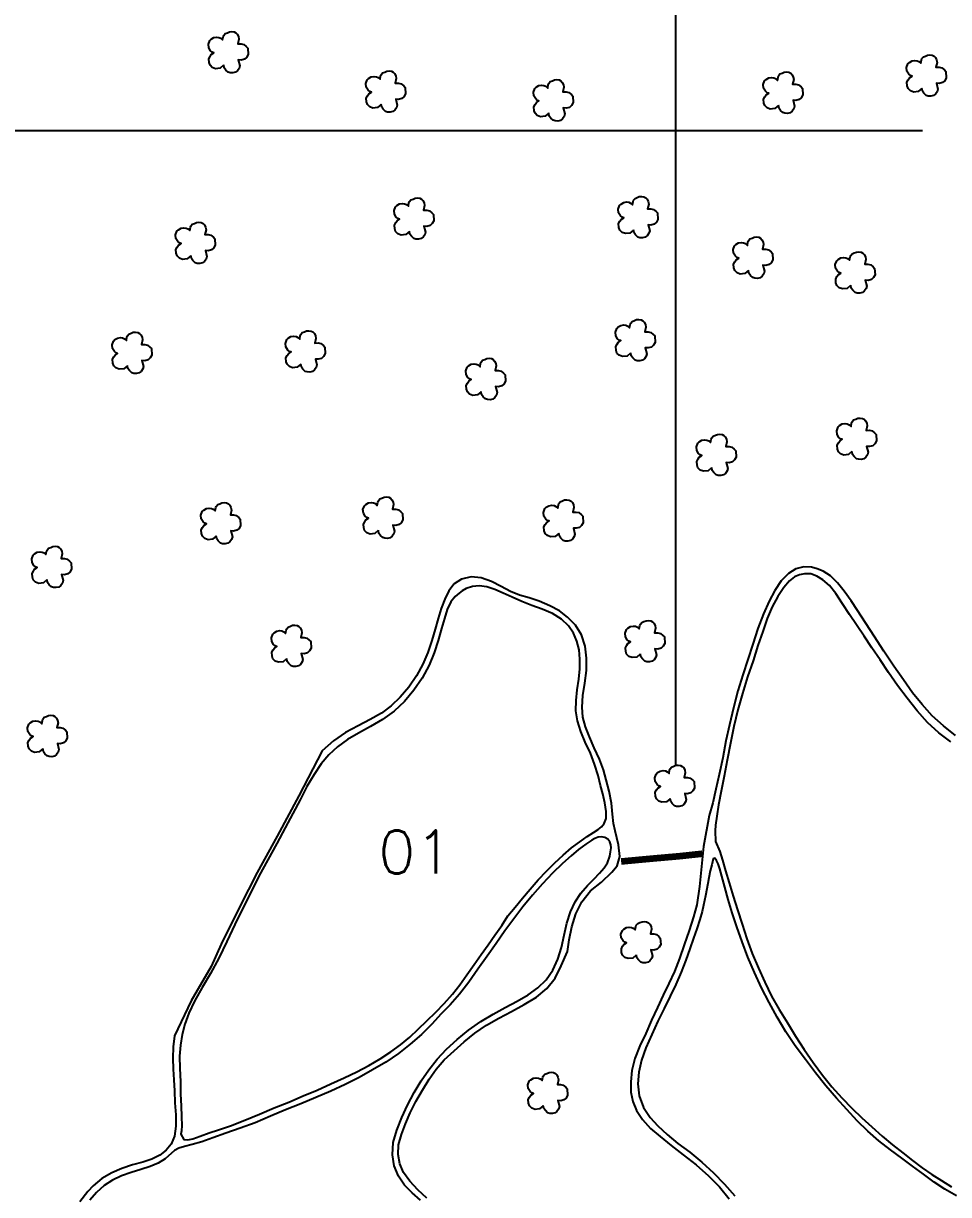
# Model space of a CAD drawing. Extents: x 726621 to 729771, y 7813734 to 7818189.
# Drawn here: x 727805 to 728223, y 7816019 to 7816548 of the extents above; entities that cross this region are included whole.
import ezdxf

# ---------------------------------------------------------------- set-up
doc = ezdxf.new("R2010")
doc.units = 0
doc.header["$MEASUREMENT"] = 0
doc.linetypes.add('CONTINUO', pattern=[0])
for name, color, linetype in [('01140001344', 1, 'Continuous'), ('01140001344001', 5, 'Continuous'), ('01140001344002', 5, 'Continuous'), ('01140001344003', 5, 'Continuous'), ('01140001344004', 5, 'Continuous'), ('_SIMBOLO ARVORE', 118, 'Continuous'), ('ESTRADA', 1, 'Continuous'), ('TEXTO_NUN_TAL', 7, 'Continuous')]:
    doc.layers.add(name, color=color, linetype=linetype)
doc.styles.add('Simplex', font='simplex.shx')

msp = doc.modelspace()

# ---------------------------------------------------------------- linework, layer by layer
at = {"color": 8}
for p, q in [((728100, 7816213.2), (728100, 7816728.44)), ((726771.21, 7816500), (728211.4, 7816500))]:
    msp.add_line(p, q, dxfattribs=at)
at = {"layer": '01140001344'}
for points in [[(728226.25, 7816226.61), (728220.81, 7816230.86), (728215.8, 7816235.49), (728211.19, 7816240.54), (728206.94, 7816245.9), (728202.76, 7816251.76), (728198.4, 7816257.96), (728193.97, 7816264.62), (728189.6, 7816271.42), (728182.02, 7816283), (728179.16, 7816287.37), (728176.05, 7816291.77), (728173, 7816295.54), (728169.85, 7816298.66), (728166.56, 7816300.84), (728163.79, 7816301.93), (728161.2, 7816302.59), (728157.77, 7816302.74), (728154.22, 7816301.83), (728150.9, 7816299.78), (728147.6, 7816296.38), (728144.75, 7816292.05), (728142.11, 7816287.25), (728139.58, 7816281.6), (728137.04, 7816274.89), (728134.75, 7816267.84), (728132.51, 7816260.88), (728130.16, 7816253.92), (728128.02, 7816246.74), (728125.97, 7816239.04), (728124.14, 7816231.38), (728122.59, 7816224.08), (728121.12, 7816216.49), (728119.54, 7816208.95), (728118.06, 7816202.24), (728116.74, 7816196.07), (728115, 7816190.47), (728112.51, 7816176.47), (728110.57, 7816158.38), (728109.45, 7816150.09), (728107.93, 7816144.68), (728105.91, 7816138.43), (728103.73, 7816131.96), (728101.6, 7816125.72), (728099.38, 7816119.97), (728096.83, 7816114.56), (728094.25, 7816109.26), (728091.7, 7816103.7), (728088.92, 7816097.88), (728086.38, 7816091.97), (728083.68, 7816086.29), (728081.44, 7816080.64), (728080.12, 7816075.14), (728079.55, 7816070.06), (728079.67, 7816065.41), (728080.56, 7816061.12), (728082.23, 7816057.09), (728084.83, 7816053.02), (728088.56, 7816049.05), (728092.94, 7816045.29), (728097.79, 7816041.34), (728103.29, 7816037.09), (728109.11, 7816032.56), (728114.64, 7816027.66), (728119.7, 7816022.62), (728124.11, 7816017.21)], [(727987.49, 7816017.46), (727983.38, 7816021.28), (727979.7, 7816025.14), (727976.97, 7816029.09), (727975.3, 7816033.07), (727974.47, 7816037.25), (727974.68, 7816041.62), (727975.95, 7816046.32), (727977.83, 7816051.14), (727979.87, 7816056.13), (727982.46, 7816061.17), (727985.44, 7816066.26), (727988.46, 7816071.23), (727991.67, 7816075.83), (727995.34, 7816080.01), (727999.76, 7816084.01), (728004.38, 7816088.09), (728009.19, 7816092.05), (728014.37, 7816095.69), (728019.96, 7816098.88), (728025.73, 7816101.92), (728031.47, 7816105.01), (728036.93, 7816108.31), (728041.68, 7816112.27), (728045.4, 7816116.97), (728048.11, 7816122.42), (728051.04, 7816129.02), (728051.78, 7816134.19), (728053.03, 7816140.08), (728054.74, 7816145.95), (728057.5, 7816151.43), (728061.45, 7816156.32), (728066.31, 7816160.34), (728071.01, 7816164.83), (728073.49, 7816167.66), (728074.72, 7816171.95), (728074, 7816177.16), (728072.61, 7816183.55), (728071.81, 7816186.8), (728071.28, 7816190.98), (728070.91, 7816195.97), (728069.89, 7816201.37), (728068.52, 7816206.57), (728067.21, 7816211.12), (728065.42, 7816215.83), (728063.09, 7816221.04), (728060.93, 7816225.97), (728059.19, 7816230.52), (728057.97, 7816234.81), (728057.63, 7816239.41), (728057.98, 7816244.63), (728058.89, 7816250.24), (728059.56, 7816255.96), (728059.66, 7816261.56), (728059, 7816267), (728057.33, 7816272.09), (728054.57, 7816276.34), (728051.07, 7816279.96), (728047.4, 7816282.83), (728043.06, 7816285.2), (728038.2, 7816287.29), (728033.63, 7816288.78), (728029.33, 7816290.02), (728025.19, 7816291.65), (728020.98, 7816293.86), (728016.6, 7816296.1), (728012.05, 7816297.79), (728007.46, 7816298.23), (728003.15, 7816297.27), (727999.77, 7816295.02), (727997.37, 7816291.9), (727995.59, 7816288.2), (727993.98, 7816284.02), (727992.53, 7816279.47), (727991.23, 7816274.64), (727989.72, 7816269.46), (727987.84, 7816264.1), (727985.61, 7816258.79), (727982.82, 7816253.48), (727979.34, 7816248.41), (727975.42, 7816243.86), (727971.31, 7816240.01), (727966.92, 7816236.7), (727961.91, 7816233.75), (727956.4, 7816230.88), (727950.7, 7816227.87), (727945.23, 7816224.13), (727940.23, 7816219.56), (727929.63, 7816199.3), (727919.8, 7816181.02), (727910.87, 7816164.63), (727902.98, 7816149.32), (727894.61, 7816132.25), (727889.97, 7816122.19), (727880.91, 7816106.7), (727873.38, 7816090.91), (727872.83, 7816085.87), (727872.75, 7816080.81), (727872.88, 7816075.82), (727873.11, 7816071.02), (727873.4, 7816066.05), (727873.64, 7816060.61), (727873.99, 7816055.16), (727874, 7816050.05), (727873.39, 7816045.49), (727871.96, 7816041.88), (727869.73, 7816039.13), (727866.8, 7816036.96), (727863.22, 7816035.14), (727859.07, 7816033.79), (727854.45, 7816032.54), (727849.73, 7816030.96), (727845.12, 7816028.99), (727840.67, 7816026.34), (727836.63, 7816023.08), (727834.33, 7816020.58), (727830.72, 7816015.82)]]:
    msp.add_lwpolyline(points, dxfattribs=at)
at = {"layer": '01140001344001'}
msp.add_lwpolyline([(728068.49, 7816192.29), (728067.83, 7816196.16), (728066.92, 7816200.21), (728065.93, 7816204.03), (728064.79, 7816208.49), (728063.19, 7816213.54), (728061.33, 7816218.53), (728059.06, 7816223.61), (728056.97, 7816228.39), (728055.46, 7816233.19), (728054.84, 7816237.76), (728054.89, 7816242.35), (728055.43, 7816247.24), (728056.09, 7816252.06), (728056.56, 7816256.65), (728056.65, 7816261.07), (728056.25, 7816265.34), (728055.28, 7816269.22), (728053.68, 7816272.73), (728051.4, 7816276.05), (728048.32, 7816279.19), (728044.24, 7816281.74), (728039.63, 7816283.7), (728034.91, 7816285.33), (728030.35, 7816287.11), (728025.94, 7816289.06), (728021.88, 7816290.94), (728018.19, 7816292.5), (728014.59, 7816293.69), (728011.17, 7816294.21), (728008.05, 7816293.93), (728005.27, 7816292.95), (728003.46, 7816291.96), (728002.01, 7816290.94), (728000.22, 7816289.35), (727998.25, 7816286.89), (727996.64, 7816283.54), (727995.38, 7816279.41), (727994.15, 7816274.86), (727992.6, 7816269.49), (727990.76, 7816263.96), (727988.47, 7816258.31), (727985.36, 7816252.44), (727981.63, 7816246.98), (727977.41, 7816241.99), (727972.68, 7816237.63), (727967.44, 7816233.85), (727961.94, 7816230.56), (727956.55, 7816227.67), (727951.54, 7816224.71), (727947.03, 7816221.45), (727943.11, 7816217.85), (727939.78, 7816213.77), (727936.5, 7816208.92), (727933.23, 7816203.46), (727930.23, 7816197.49), (727926.98, 7816191.3), (727923.5, 7816184.79), (727919.65, 7816177.73), (727915.58, 7816170.35), (727911.51, 7816162.95), (727907.95, 7816155.69), (727904.27, 7816148.56), (727900.65, 7816141.11), (727897.06, 7816133.41), (727893.5, 7816125.89), (727889.71, 7816119.08), (727885.95, 7816112.65), (727882.52, 7816106.49), (727879.9, 7816101.04), (727878.08, 7816096.08), (727876.89, 7816091.42), (727876.13, 7816086.65), (727875.74, 7816081.71), (727875.8, 7816076.08), (727876.1, 7816070.23), (727876.19, 7816064.55), (727876.39, 7816059.24), (727876.68, 7816054.25), (727876.72, 7816050.4), (727876.55, 7816047.91), (727876.29, 7816046.39), (727877.63, 7816043.96), (727879.52, 7816043.81), (727881.74, 7816044.29), (727885.06, 7816045.51), (727889.06, 7816047), (727893.39, 7816048.38), (727898.82, 7816050.25), (727905.16, 7816052.74), (727911.78, 7816055.47), (727918.43, 7816058.26), (727925.06, 7816060.95), (727931.53, 7816063.67), (727937.9, 7816066.34), (727944.09, 7816069.1), (727950.06, 7816071.86), (727955.85, 7816074.57), (727961.28, 7816077.4), (727966.41, 7816080.39), (727971.18, 7816083.55), (727975.58, 7816086.81), (727979.78, 7816090.29), (727983.59, 7816093.93), (727987.47, 7816097.66), (727991.45, 7816101.52), (727995.33, 7816105.52), (727999.02, 7816109.73), (728002.43, 7816113.86), (728005.6, 7816118.38), (728008.84, 7816123.04), (728011.98, 7816127.6), (728015.17, 7816131.93), (728018.25, 7816136.37), (728021.3, 7816140.78), (728024, 7816145.1), (728027.41, 7816148.97), (728030.71, 7816153.04), (728034.12, 7816157.19), (728037.78, 7816161.29), (728041.48, 7816165.23), (728045.26, 7816168.96), (728049.1, 7816172.53), (728052.86, 7816175.73), (728056.54, 7816178.57), (728059.93, 7816180.91), (728062.71, 7816182.67), (728064.84, 7816184.04), (728066.33, 7816185.22), (728067.55, 7816186.86), (728068.43, 7816189.13)], close=True, dxfattribs=at)
at = {"layer": '01140001344002'}
msp.add_lwpolyline([(727984.59, 7816016.66), (727980.81, 7816019.93), (727977.37, 7816023.4), (727974.61, 7816027.5), (727972.72, 7816032.12), (727971.92, 7816037.12), (727972.2, 7816042.65), (727973.86, 7816048.26), (727976.12, 7816053.88), (727978.77, 7816059.58), (727981.7, 7816065.23), (727984.89, 7816070.53), (727988.37, 7816075.51), (727992.12, 7816080.27), (727996.4, 7816084.78), (728001.17, 7816089.15), (728006.34, 7816093.41), (728011.79, 7816097.28), (728017.35, 7816100.65), (728022.89, 7816103.69), (728028.22, 7816106.55), (728033.17, 7816109.35), (728037.64, 7816112.54), (728041.32, 7816116.18), (728044.31, 7816120.46), (728046.66, 7816125.44), (728048.31, 7816130.82), (728049.54, 7816136.32), (728050.76, 7816141.75), (728052.38, 7816146.82), (728054.5, 7816151.41), (728057.1, 7816155.38), (728060.06, 7816158.83), (728062.99, 7816161.8), (728065.52, 7816164.32), (728067.58, 7816166.73), (728069.02, 7816169.08), (728070.07, 7816171.97), (728070.48, 7816173.92), (728070.74, 7816175.74), (728070.64, 7816177.23), (728070.14, 7816178.47), (728069.21, 7816179.65), (728067.87, 7816180.52), (728066.43, 7816180.76), (728064.89, 7816180.62), (728063.37, 7816179.99), (728061.96, 7816179.19), (728059.24, 7816177.49), (728056.01, 7816175.02), (728052.69, 7816172.21), (728048.76, 7816168.76), (728044.21, 7816164.32), (728039.67, 7816159.53), (728035.23, 7816154.4), (728030.9, 7816149.1), (728026.77, 7816143.74), (728022.7, 7816138.27), (728018.72, 7816132.6), (728014.7, 7816126.86), (728010.49, 7816121), (728006.37, 7816115.14), (728002.23, 7816109.71), (727998.01, 7816104.89), (727993.87, 7816100.72), (727989.65, 7816096.08), (727984.98, 7816091.49), (727979.95, 7816087.12), (727974.67, 7816082.82), (727968.95, 7816078.95), (727962.96, 7816075.49), (727956.81, 7816072.09), (727950.57, 7816068.88), (727944.07, 7816065.88), (727937.27, 7816063), (727930.47, 7816060.13), (727923.63, 7816057.39), (727916.77, 7816054.48), (727909.87, 7816051.61), (727903.13, 7816049.06), (727896.69, 7816046.85), (727890.8, 7816044.72), (727885.76, 7816042.95), (727881.45, 7816041.78), (727878.02, 7816040.91), (727875.34, 7816040.07), (727873.41, 7816038.99), (727869.21, 7816035.26), (727866.02, 7816033.36), (727862.43, 7816031.75), (727858.24, 7816030.39), (727853.82, 7816029.04), (727849.48, 7816027.52), (727845.45, 7816025.64), (727841.66, 7816023.18), (727838.19, 7816020.13), (727835.13, 7816016.6)], dxfattribs=at)
at = {"layer": '01140001344003'}
msp.add_lwpolyline([(728224.2, 7816223.63), (728218.79, 7816227.76), (728213.69, 7816232.48), (728208.92, 7816237.77), (728204.43, 7816243.41), (728200.16, 7816249.22), (728196.09, 7816255.02), (728192.23, 7816260.69), (728188.57, 7816266.16), (728185.05, 7816271.37), (728178.4, 7816281.24), (728175.29, 7816286.11), (728172.23, 7816290.7), (728169.33, 7816294.37), (728166.37, 7816296.97), (728163.62, 7816298.61), (728160.88, 7816299.56), (728158.13, 7816299.66), (728155.76, 7816299.2), (728153.55, 7816298.22), (728151.27, 7816296.5), (728148.69, 7816293.44), (728145.99, 7816289.39), (728143.4, 7816284.67), (728141.19, 7816279.42), (728139.2, 7816273.61), (728137.06, 7816267.23), (728134.84, 7816260.33), (728132.34, 7816253.07), (728130.13, 7816245.61), (728128, 7816238.11), (728126.2, 7816230.63), (728124.63, 7816223.03), (728123.21, 7816215.41), (728121.75, 7816208.25), (728120.39, 7816201.37), (728119.28, 7816195.27), (728118.41, 7816190.1), (728117.93, 7816186.09), (728117.79, 7816183.42), (728117.81, 7816178.6), (728119.81, 7816174.14), (728120.99, 7816170.16), (728122.46, 7816165.47), (728124.05, 7816160), (728125.8, 7816154.02), (728127.8, 7816147.72), (728129.89, 7816141.24), (728132.03, 7816134.61), (728134.46, 7816128.01), (728137.25, 7816121.5), (728140.1, 7816115.07), (728143.17, 7816108.82), (728146.63, 7816102.77), (728150.33, 7816096.72), (728154.06, 7816090.65), (728157.9, 7816084.66), (728161.94, 7816078.77), (728166.16, 7816073.14), (728170.49, 7816067.84), (728174.94, 7816062.87), (728179.45, 7816058.24), (728183.92, 7816053.87), (728188.51, 7816049.67), (728193.13, 7816045.58), (728197.83, 7816041.66), (728202.52, 7816037.98), (728206.94, 7816034.51), (728211.23, 7816031.28), (728215.59, 7816028.25), (728220.02, 7816025.43), (728224.48, 7816022.69)], dxfattribs=at)
at = {"layer": '01140001344004'}
msp.add_lwpolyline([(728226.7, 7816018.61), (728221.55, 7816021.6), (728216.6, 7816024.8), (728211.79, 7816028.32), (728206.95, 7816031.91), (728201.99, 7816035.58), (728196.9, 7816039.35), (728191.74, 7816043.43), (728186.69, 7816047.77), (728181.83, 7816052.47), (728177.22, 7816057.55), (728172.54, 7816062.76), (728167.73, 7816068.24), (728163.02, 7816074.07), (728158.49, 7816080.18), (728153.92, 7816086.31), (728149.62, 7816092.63), (728145.77, 7816099.22), (728142.09, 7816105.88), (728138.63, 7816112.59), (728135.5, 7816119.44), (728132.53, 7816126.36), (728129.9, 7816133.39), (728127.49, 7816140.1), (728125.4, 7816146.36), (728123.61, 7816152.38), (728122.12, 7816157.96), (728119.9, 7816166.32), (728119.08, 7816168.64), (728118.34, 7816170.02), (728117.5, 7816171.08), (728116.87, 7816170.86), (728116.17, 7816168.19), (728115.51, 7816165.42), (728114.91, 7816162.29), (728114.36, 7816159.69), (728113.37, 7816154.15), (728112.5, 7816149.9), (728111.85, 7816147.09), (728110.79, 7816143.37), (728109.42, 7816139.25), (728107.93, 7816134.93), (728106.26, 7816130.23), (728104.41, 7816125.08), (728102.3, 7816119.64), (728099.94, 7816114.12), (728097.34, 7816108.73), (728094.66, 7816103.19), (728091.89, 7816097.42), (728089.13, 7816091.43), (728086.47, 7816085.5), (728084.4, 7816079.86), (728083.19, 7816074.45), (728082.79, 7816069.11), (728083.45, 7816063.73), (728085.4, 7816058.48), (728088.35, 7816053.98), (728091.87, 7816050.14), (728096.06, 7816046.21), (728100.92, 7816042.24), (728106.27, 7816038.22), (728111.71, 7816033.78), (728117, 7816028.97), (728122.01, 7816023.87), (728126.57, 7816018.52)], dxfattribs=at)
at = {"layer": '_SIMBOLO ARVORE', "linetype": 'CONTINUO'}
for points in [[(727895.66, 7816529.45, 0), (727894.04, 7816528.09, 0), (727891.99, 7816527.85, 0), (727890.53, 7816528.42, 0), (727889.49, 7816529.44, 0), (727889.06, 7816530.61, 0), (727888.94, 7816532.34, 0), (727889.5, 7816533.43, 0), (727890.09, 7816534.23, 0), (727891.28, 7816535.04, 0), (727890.52, 7816535.28, 0), (727889.78, 7816535.89, 0), (727888.91, 7816537.27, 0), (727888.75, 7816538.9, 0), (727889.38, 7816540.61, 0), (727890.04, 7816541.22, 0), (727891.25, 7816541.96, 0), (727892.52, 7816542.13, 0), (727893.53, 7816541.98, 0), (727894.33, 7816541.61, 0), (727895.21, 7816540.83, 0), (727895.47, 7816542.33, 0), (727895.7, 7816542.93, 0), (727896.35, 7816543.76, 0), (727897.33, 7816544.12, 0), (727898.28, 7816544.54, 0), (727899.35, 7816544.64, 0), (727900.37, 7816544.49, 0), (727901.19, 7816544.06, 0), (727901.8, 7816543.4, 0), (727902.34, 7816542.34, 0), (727902.55, 7816541.16, 0), (727902.06, 7816539.07, 0), (727903.53, 7816539.09, 0), (727904.74, 7816538.8, 0), (727905.89, 7816537.89, 0), (727906.53, 7816537.16, 0), (727906.7, 7816534.28, 0), (727905.99, 7816532.98, 0), (727905.05, 7816532.12, 0), (727903.57, 7816531.73, 0), (727902.27, 7816531.84, 0), (727902.96, 7816529.15, 0), (727902.65, 7816528, 0), (727901.87, 7816526.9, 0), (727901.01, 7816526.22, 0), (727899.79, 7816525.92, 0), (727898.58, 7816525.99, 0), (727897.67, 7816526.25, 0), (727896.64, 7816527.27, 0), (727895.93, 7816528.19, 0), (727895.71, 7816529.58, 0)], [(728211.09, 7816518.92, 0), (728209.47, 7816517.56, 0), (728207.41, 7816517.32, 0), (728205.95, 7816517.89, 0), (728204.91, 7816518.91, 0), (728204.48, 7816520.08, 0), (728204.36, 7816521.81, 0), (728204.93, 7816522.9, 0), (728205.52, 7816523.7, 0), (728206.7, 7816524.51, 0), (728205.95, 7816524.75, 0), (728205.2, 7816525.36, 0), (728204.33, 7816526.74, 0), (728204.17, 7816528.37, 0), (728204.8, 7816530.08, 0), (728205.47, 7816530.69, 0), (728206.67, 7816531.43, 0), (728207.94, 7816531.6, 0), (728208.95, 7816531.46, 0), (728209.75, 7816531.08, 0), (728210.63, 7816530.3, 0), (728210.9, 7816531.8, 0), (728211.12, 7816532.4, 0), (728211.77, 7816533.23, 0), (728212.75, 7816533.59, 0), (728213.7, 7816534.01, 0), (728214.78, 7816534.11, 0), (728215.79, 7816533.96, 0), (728216.61, 7816533.53, 0), (728217.23, 7816532.87, 0), (728217.76, 7816531.81, 0), (728217.97, 7816530.63, 0), (728217.48, 7816528.54, 0), (728218.95, 7816528.56, 0), (728220.17, 7816528.27, 0), (728221.31, 7816527.36, 0), (728221.95, 7816526.63, 0), (728222.12, 7816523.75, 0), (728221.41, 7816522.45, 0), (728220.47, 7816521.59, 0), (728218.99, 7816521.2, 0), (728217.7, 7816521.31, 0), (728218.39, 7816518.62, 0), (728218.07, 7816517.47, 0), (728217.29, 7816516.37, 0), (728216.43, 7816515.69, 0), (728215.21, 7816515.39, 0), (728214.01, 7816515.46, 0), (728213.1, 7816515.72, 0), (728212.06, 7816516.74, 0), (728211.35, 7816517.66, 0), (728211.14, 7816519.05, 0)], [(727966.78, 7816511.68, 0), (727965.16, 7816510.32, 0), (727963.11, 7816510.08, 0), (727961.64, 7816510.65, 0), (727960.6, 7816511.67, 0), (727960.18, 7816512.84, 0), (727960.06, 7816514.57, 0), (727960.62, 7816515.66, 0), (727961.21, 7816516.47, 0), (727962.39, 7816517.27, 0), (727961.64, 7816517.51, 0), (727960.9, 7816518.12, 0), (727960.03, 7816519.5, 0), (727959.87, 7816521.14, 0), (727960.5, 7816522.84, 0), (727961.16, 7816523.45, 0), (727962.37, 7816524.19, 0), (727963.63, 7816524.36, 0), (727964.65, 7816524.22, 0), (727965.45, 7816523.85, 0), (727966.33, 7816523.06, 0), (727966.59, 7816524.56, 0), (727966.81, 7816525.16, 0), (727967.47, 7816525.99, 0), (727968.45, 7816526.35, 0), (727969.4, 7816526.77, 0), (727970.47, 7816526.87, 0), (727971.48, 7816526.72, 0), (727972.31, 7816526.29, 0), (727972.92, 7816525.63, 0), (727973.46, 7816524.57, 0), (727973.67, 7816523.39, 0), (727973.18, 7816521.3, 0), (727974.65, 7816521.32, 0), (727975.86, 7816521.03, 0), (727977.01, 7816520.12, 0), (727977.64, 7816519.39, 0), (727977.82, 7816516.51, 0), (727977.11, 7816515.21, 0), (727976.17, 7816514.35, 0), (727974.69, 7816513.96, 0), (727973.39, 7816514.07, 0), (727974.08, 7816511.38, 0), (727973.77, 7816510.23, 0), (727972.99, 7816509.13, 0), (727972.13, 7816508.45, 0), (727970.91, 7816508.15, 0), (727969.7, 7816508.22, 0), (727968.79, 7816508.48, 0), (727967.75, 7816509.5, 0), (727967.05, 7816510.42, 0), (727966.83, 7816511.81, 0)], [(728146.31, 7816511.2, 0), (728144.7, 7816509.84, 0), (728142.64, 7816509.6, 0), (728141.18, 7816510.17, 0), (728140.14, 7816511.19, 0), (728139.71, 7816512.36, 0), (728139.59, 7816514.09, 0), (728140.15, 7816515.18, 0), (728140.74, 7816515.99, 0), (728141.93, 7816516.79, 0), (728141.17, 7816517.03, 0), (728140.43, 7816517.64, 0), (728139.56, 7816519.02, 0), (728139.4, 7816520.66, 0), (728140.03, 7816522.36, 0), (728140.69, 7816522.97, 0), (728141.9, 7816523.71, 0), (728143.17, 7816523.88, 0), (728144.18, 7816523.74, 0), (728144.98, 7816523.37, 0), (728145.86, 7816522.58, 0), (728146.12, 7816524.08, 0), (728146.35, 7816524.68, 0), (728147, 7816525.51, 0), (728147.98, 7816525.87, 0), (728148.93, 7816526.29, 0), (728150, 7816526.39, 0), (728151.02, 7816526.24, 0), (728151.84, 7816525.81, 0), (728152.45, 7816525.15, 0), (728152.99, 7816524.09, 0), (728153.2, 7816522.91, 0), (728152.71, 7816520.82, 0), (728154.18, 7816520.84, 0), (728155.4, 7816520.55, 0), (728156.54, 7816519.64, 0), (728157.18, 7816518.91, 0), (728157.35, 7816516.03, 0), (728156.64, 7816514.73, 0), (728155.7, 7816513.87, 0), (728154.22, 7816513.48, 0), (728152.92, 7816513.59, 0), (728153.62, 7816510.9, 0), (728153.3, 7816509.75, 0), (728152.52, 7816508.65, 0), (728151.66, 7816507.97, 0), (728150.44, 7816507.67, 0), (728149.23, 7816507.74, 0), (728148.33, 7816508, 0), (728147.29, 7816509.02, 0), (728146.58, 7816509.94, 0), (728146.36, 7816511.33, 0)], [(728042.51, 7816507.73, 0), (728040.89, 7816506.37, 0), (728038.84, 7816506.13, 0), (728037.37, 7816506.7, 0), (728036.33, 7816507.72, 0), (728035.9, 7816508.89, 0), (728035.79, 7816510.62, 0), (728036.35, 7816511.71, 0), (728036.94, 7816512.52, 0), (728038.12, 7816513.32, 0), (728037.37, 7816513.56, 0), (728036.63, 7816514.17, 0), (728035.75, 7816515.55, 0), (728035.6, 7816517.19, 0), (728036.23, 7816518.89, 0), (728036.89, 7816519.5, 0), (728038.09, 7816520.24, 0), (728039.36, 7816520.41, 0), (728040.38, 7816520.27, 0), (728041.18, 7816519.9, 0), (728042.05, 7816519.11, 0), (728042.32, 7816520.61, 0), (728042.54, 7816521.21, 0), (728043.2, 7816522.04, 0), (728044.17, 7816522.4, 0), (728045.13, 7816522.82, 0), (728046.2, 7816522.92, 0), (728047.21, 7816522.77, 0), (728048.04, 7816522.34, 0), (728048.65, 7816521.68, 0), (728049.18, 7816520.62, 0), (728049.39, 7816519.44, 0), (728048.91, 7816517.35, 0), (728050.38, 7816517.37, 0), (728051.59, 7816517.08, 0), (728052.74, 7816516.17, 0), (728053.37, 7816515.44, 0), (728053.54, 7816512.56, 0), (728052.84, 7816511.27, 0), (728051.9, 7816510.4, 0), (728050.42, 7816510.01, 0), (728049.12, 7816510.12, 0), (728049.81, 7816507.43, 0), (728049.49, 7816506.28, 0), (728048.71, 7816505.18, 0), (728047.86, 7816504.5, 0), (728046.64, 7816504.2, 0), (728045.43, 7816504.27, 0), (728044.52, 7816504.53, 0), (728043.48, 7816505.55, 0), (728042.78, 7816506.47, 0), (728042.56, 7816507.87, 0)], [(727979.55, 7816454.31, 0), (727977.93, 7816452.95, 0), (727975.88, 7816452.71, 0), (727974.41, 7816453.28, 0), (727973.37, 7816454.3, 0), (727972.94, 7816455.47, 0), (727972.83, 7816457.2, 0), (727973.39, 7816458.29, 0), (727973.98, 7816459.1, 0), (727975.16, 7816459.9, 0), (727974.41, 7816460.14, 0), (727973.67, 7816460.75, 0), (727972.79, 7816462.13, 0), (727972.64, 7816463.77, 0), (727973.27, 7816465.47, 0), (727973.93, 7816466.09, 0), (727975.14, 7816466.82, 0), (727976.4, 7816466.99, 0), (727977.42, 7816466.85, 0), (727978.22, 7816466.48, 0), (727979.1, 7816465.69, 0), (727979.36, 7816467.19, 0), (727979.58, 7816467.79, 0), (727980.24, 7816468.62, 0), (727981.21, 7816468.98, 0), (727982.17, 7816469.4, 0), (727983.24, 7816469.5, 0), (727984.25, 7816469.36, 0), (727985.08, 7816468.92, 0), (727985.69, 7816468.26, 0), (727986.22, 7816467.2, 0), (727986.43, 7816466.03, 0), (727985.95, 7816463.93, 0), (727987.42, 7816463.95, 0), (727988.63, 7816463.66, 0), (727989.78, 7816462.75, 0), (727990.41, 7816462.03, 0), (727990.58, 7816459.14, 0), (727989.88, 7816457.85, 0), (727988.94, 7816456.99, 0), (727987.46, 7816456.59, 0), (727986.16, 7816456.71, 0), (727986.85, 7816454.01, 0), (727986.53, 7816452.86, 0), (727985.75, 7816451.76, 0), (727984.9, 7816451.08, 0), (727983.68, 7816450.78, 0), (727982.47, 7816450.85, 0), (727981.56, 7816451.11, 0), (727980.52, 7816452.13, 0), (727979.82, 7816453.05, 0), (727979.6, 7816454.45, 0)], [(728080.83, 7816454.95, 0), (728079.21, 7816453.59, 0), (728077.15, 7816453.35, 0), (728075.69, 7816453.92, 0), (728074.65, 7816454.94, 0), (728074.22, 7816456.11, 0), (728074.1, 7816457.84, 0), (728074.66, 7816458.93, 0), (728075.26, 7816459.74, 0), (728076.44, 7816460.54, 0), (728075.69, 7816460.78, 0), (728074.94, 7816461.39, 0), (728074.07, 7816462.77, 0), (728073.91, 7816464.41, 0), (728074.54, 7816466.11, 0), (728075.2, 7816466.72, 0), (728076.41, 7816467.46, 0), (728077.68, 7816467.63, 0), (728078.69, 7816467.49, 0), (728079.49, 7816467.12, 0), (728080.37, 7816466.33, 0), (728080.63, 7816467.83, 0), (728080.86, 7816468.43, 0), (728081.51, 7816469.26, 0), (728082.49, 7816469.62, 0), (728083.44, 7816470.04, 0), (728084.52, 7816470.14, 0), (728085.53, 7816469.99, 0), (728086.35, 7816469.56, 0), (728086.97, 7816468.9, 0), (728087.5, 7816467.84, 0), (728087.71, 7816466.66, 0), (728087.22, 7816464.57, 0), (728088.69, 7816464.59, 0), (728089.91, 7816464.3, 0), (728091.05, 7816463.39, 0), (728091.69, 7816462.66, 0), (728091.86, 7816459.78, 0), (728091.15, 7816458.48, 0), (728090.21, 7816457.62, 0), (728088.73, 7816457.23, 0), (728087.43, 7816457.34, 0), (728088.13, 7816454.65, 0), (728087.81, 7816453.5, 0), (728087.03, 7816452.4, 0), (728086.17, 7816451.72, 0), (728084.95, 7816451.42, 0), (728083.74, 7816451.49, 0), (728082.84, 7816451.75, 0), (728081.8, 7816452.77, 0), (728081.09, 7816453.69, 0), (728080.88, 7816455.08, 0)], [(727880.81, 7816443.3, 0), (727879.19, 7816441.94, 0), (727877.14, 7816441.7, 0), (727875.68, 7816442.27, 0), (727874.64, 7816443.29, 0), (727874.21, 7816444.46, 0), (727874.09, 7816446.19, 0), (727874.65, 7816447.28, 0), (727875.24, 7816448.09, 0), (727876.43, 7816448.89, 0), (727875.67, 7816449.13, 0), (727874.93, 7816449.74, 0), (727874.06, 7816451.12, 0), (727873.9, 7816452.76, 0), (727874.53, 7816454.46, 0), (727875.19, 7816455.08, 0), (727876.4, 7816455.81, 0), (727877.67, 7816455.98, 0), (727878.68, 7816455.84, 0), (727879.48, 7816455.47, 0), (727880.36, 7816454.68, 0), (727880.62, 7816456.18, 0), (727880.85, 7816456.78, 0), (727881.5, 7816457.61, 0), (727882.48, 7816457.97, 0), (727883.43, 7816458.39, 0), (727884.5, 7816458.49, 0), (727885.52, 7816458.35, 0), (727886.34, 7816457.91, 0), (727886.95, 7816457.25, 0), (727887.49, 7816456.19, 0), (727887.7, 7816455.02, 0), (727887.21, 7816452.92, 0), (727888.68, 7816452.94, 0), (727889.89, 7816452.65, 0), (727891.04, 7816451.74, 0), (727891.67, 7816451.02, 0), (727891.85, 7816448.13, 0), (727891.14, 7816446.84, 0), (727890.2, 7816445.98, 0), (727888.72, 7816445.58, 0), (727887.42, 7816445.7, 0), (727888.11, 7816443, 0), (727887.8, 7816441.85, 0), (727887.02, 7816440.75, 0), (727886.16, 7816440.07, 0), (727884.94, 7816439.77, 0), (727883.73, 7816439.84, 0), (727882.82, 7816440.1, 0), (727881.79, 7816441.12, 0), (727881.08, 7816442.04, 0), (727880.86, 7816443.44, 0)], [(728132.72, 7816436.65, 0), (728131.11, 7816435.29, 0), (728129.05, 7816435.06, 0), (728127.59, 7816435.63, 0), (728126.55, 7816436.65, 0), (728126.12, 7816437.82, 0), (728126, 7816439.54, 0), (728126.56, 7816440.63, 0), (728127.15, 7816441.44, 0), (728128.34, 7816442.24, 0), (728127.58, 7816442.48, 0), (728126.84, 7816443.1, 0), (728125.97, 7816444.47, 0), (728125.81, 7816446.11, 0), (728126.44, 7816447.82, 0), (728127.1, 7816448.43, 0), (728128.31, 7816449.17, 0), (728129.58, 7816449.34, 0), (728130.59, 7816449.19, 0), (728131.39, 7816448.82, 0), (728132.27, 7816448.04, 0), (728132.53, 7816449.54, 0), (728132.76, 7816450.13, 0), (728133.41, 7816450.96, 0), (728134.39, 7816451.32, 0), (728135.34, 7816451.75, 0), (728136.41, 7816451.84, 0), (728137.43, 7816451.7, 0), (728138.25, 7816451.26, 0), (728138.86, 7816450.6, 0), (728139.4, 7816449.55, 0), (728139.61, 7816448.37, 0), (728139.12, 7816446.27, 0), (728140.59, 7816446.29, 0), (728141.81, 7816446, 0), (728142.95, 7816445.09, 0), (728143.59, 7816444.37, 0), (728143.76, 7816441.48, 0), (728143.05, 7816440.19, 0), (728142.11, 7816439.33, 0), (728140.63, 7816438.93, 0), (728139.33, 7816439.05, 0), (728140.03, 7816436.35, 0), (728139.71, 7816435.2, 0), (728138.93, 7816434.11, 0), (728138.07, 7816433.42, 0), (728136.85, 7816433.12, 0), (728135.64, 7816433.2, 0), (728134.74, 7816433.45, 0), (728133.7, 7816434.47, 0), (728132.99, 7816435.4, 0), (728132.77, 7816436.79, 0)], [(728178.91, 7816429.93, 0), (728177.29, 7816428.57, 0), (728175.24, 7816428.34, 0), (728173.77, 7816428.91, 0), (728172.73, 7816429.93, 0), (728172.3, 7816431.1, 0), (728172.19, 7816432.82, 0), (728172.75, 7816433.91, 0), (728173.34, 7816434.72, 0), (728174.52, 7816435.52, 0), (728173.77, 7816435.76, 0), (728173.03, 7816436.38, 0), (728172.15, 7816437.75, 0), (728171.99, 7816439.39, 0), (728172.63, 7816441.1, 0), (728173.29, 7816441.71, 0), (728174.49, 7816442.45, 0), (728175.76, 7816442.62, 0), (728176.77, 7816442.47, 0), (728177.58, 7816442.1, 0), (728178.45, 7816441.32, 0), (728178.72, 7816442.81, 0), (728178.94, 7816443.41, 0), (728179.6, 7816444.24, 0), (728180.57, 7816444.6, 0), (728181.53, 7816445.03, 0), (728182.6, 7816445.12, 0), (728183.61, 7816444.98, 0), (728184.44, 7816444.54, 0), (728185.05, 7816443.88, 0), (728185.58, 7816442.82, 0), (728185.79, 7816441.65, 0), (728185.31, 7816439.55, 0), (728186.77, 7816439.57, 0), (728187.99, 7816439.28, 0), (728189.14, 7816438.37, 0), (728189.77, 7816437.65, 0), (728189.94, 7816434.76, 0), (728189.23, 7816433.47, 0), (728188.29, 7816432.61, 0), (728186.81, 7816432.21, 0), (728185.52, 7816432.33, 0), (728186.21, 7816429.63, 0), (728185.89, 7816428.48, 0), (728185.11, 7816427.39, 0), (728184.26, 7816426.7, 0), (728183.04, 7816426.4, 0), (728181.83, 7816426.48, 0), (728180.92, 7816426.73, 0), (728179.88, 7816427.75, 0), (728179.17, 7816428.67, 0), (728178.96, 7816430.07, 0)], [(728079.54, 7816399.38, 0), (728077.93, 7816398.02, 0), (728075.87, 7816397.78, 0), (728074.41, 7816398.35, 0), (728073.37, 7816399.37, 0), (728072.94, 7816400.54, 0), (728072.82, 7816402.27, 0), (728073.38, 7816403.36, 0), (728073.97, 7816404.17, 0), (728075.16, 7816404.97, 0), (728074.4, 7816405.21, 0), (728073.66, 7816405.82, 0), (728072.79, 7816407.2, 0), (728072.63, 7816408.84, 0), (728073.26, 7816410.54, 0), (728073.92, 7816411.15, 0), (728075.13, 7816411.89, 0), (728076.4, 7816412.06, 0), (728077.41, 7816411.92, 0), (728078.21, 7816411.55, 0), (728079.09, 7816410.76, 0), (728079.35, 7816412.26, 0), (728079.58, 7816412.86, 0), (728080.23, 7816413.69, 0), (728081.21, 7816414.05, 0), (728082.16, 7816414.47, 0), (728083.23, 7816414.57, 0), (728084.25, 7816414.42, 0), (728085.07, 7816413.99, 0), (728085.68, 7816413.33, 0), (728086.22, 7816412.27, 0), (728086.43, 7816411.09, 0), (728085.94, 7816409, 0), (728087.41, 7816409.02, 0), (728088.62, 7816408.73, 0), (728089.77, 7816407.82, 0), (728090.41, 7816407.09, 0), (728090.58, 7816404.21, 0), (728089.87, 7816402.92, 0), (728088.93, 7816402.05, 0), (728087.45, 7816401.66, 0), (728086.15, 7816401.77, 0), (728086.84, 7816399.08, 0), (728086.53, 7816397.93, 0), (728085.75, 7816396.83, 0), (728084.89, 7816396.15, 0), (728083.67, 7816395.85, 0), (728082.46, 7816395.92, 0), (728081.55, 7816396.18, 0), (728080.52, 7816397.2, 0), (728079.81, 7816398.12, 0), (728079.59, 7816399.52, 0)], [(727852.15, 7816393.65, 0), (727850.53, 7816392.29, 0), (727848.48, 7816392.05, 0), (727847.01, 7816392.62, 0), (727845.97, 7816393.64, 0), (727845.54, 7816394.81, 0), (727845.43, 7816396.54, 0), (727845.99, 7816397.63, 0), (727846.58, 7816398.44, 0), (727847.76, 7816399.24, 0), (727847.01, 7816399.48, 0), (727846.27, 7816400.09, 0), (727845.39, 7816401.47, 0), (727845.24, 7816403.11, 0), (727845.87, 7816404.81, 0), (727846.53, 7816405.43, 0), (727847.74, 7816406.16, 0), (727849, 7816406.33, 0), (727850.02, 7816406.19, 0), (727850.82, 7816405.82, 0), (727851.69, 7816405.03, 0), (727851.96, 7816406.53, 0), (727852.18, 7816407.13, 0), (727852.84, 7816407.96, 0), (727853.81, 7816408.32, 0), (727854.77, 7816408.74, 0), (727855.84, 7816408.84, 0), (727856.85, 7816408.69, 0), (727857.68, 7816408.26, 0), (727858.29, 7816407.6, 0), (727858.82, 7816406.54, 0), (727859.03, 7816405.36, 0), (727858.55, 7816403.27, 0), (727860.02, 7816403.29, 0), (727861.23, 7816403, 0), (727862.38, 7816402.09, 0), (727863.01, 7816401.37, 0), (727863.18, 7816398.48, 0), (727862.48, 7816397.19, 0), (727861.54, 7816396.33, 0), (727860.06, 7816395.93, 0), (727858.76, 7816396.04, 0), (727859.45, 7816393.35, 0), (727859.13, 7816392.2, 0), (727858.35, 7816391.1, 0), (727857.5, 7816390.42, 0), (727856.28, 7816390.12, 0), (727855.07, 7816390.19, 0), (727854.16, 7816390.45, 0), (727853.12, 7816391.47, 0), (727852.42, 7816392.39, 0), (727852.2, 7816393.79, 0)], [(727930.49, 7816394.28, 0), (727928.88, 7816392.93, 0), (727926.82, 7816392.69, 0), (727925.36, 7816393.26, 0), (727924.32, 7816394.28, 0), (727923.89, 7816395.45, 0), (727923.77, 7816397.18, 0), (727924.33, 7816398.27, 0), (727924.92, 7816399.07, 0), (727926.11, 7816399.88, 0), (727925.35, 7816400.12, 0), (727924.61, 7816400.73, 0), (727923.74, 7816402.11, 0), (727923.58, 7816403.74, 0), (727924.21, 7816405.45, 0), (727924.87, 7816406.06, 0), (727926.08, 7816406.8, 0), (727927.35, 7816406.97, 0), (727928.36, 7816406.82, 0), (727929.16, 7816406.45, 0), (727930.04, 7816405.67, 0), (727930.3, 7816407.17, 0), (727930.53, 7816407.77, 0), (727931.18, 7816408.6, 0), (727932.16, 7816408.95, 0), (727933.11, 7816409.38, 0), (727934.19, 7816409.48, 0), (727935.2, 7816409.33, 0), (727936.02, 7816408.9, 0), (727936.63, 7816408.24, 0), (727937.17, 7816407.18, 0), (727937.38, 7816406, 0), (727936.89, 7816403.91, 0), (727938.36, 7816403.93, 0), (727939.58, 7816403.64, 0), (727940.72, 7816402.73, 0), (727941.36, 7816402, 0), (727941.53, 7816399.12, 0), (727940.82, 7816397.82, 0), (727939.88, 7816396.96, 0), (727938.4, 7816396.57, 0), (727937.1, 7816396.68, 0), (727937.8, 7816393.98, 0), (727937.48, 7816392.84, 0), (727936.7, 7816391.74, 0), (727935.84, 7816391.06, 0), (727934.62, 7816390.76, 0), (727933.41, 7816390.83, 0), (727932.51, 7816391.09, 0), (727931.47, 7816392.11, 0), (727930.76, 7816393.03, 0), (727930.54, 7816394.42, 0)], [(728011.93, 7816381.83, 0), (728010.32, 7816380.47, 0), (728008.26, 7816380.23, 0), (728006.8, 7816380.8, 0), (728005.76, 7816381.82, 0), (728005.33, 7816382.99, 0), (728005.21, 7816384.72, 0), (728005.77, 7816385.81, 0), (728006.36, 7816386.61, 0), (728007.55, 7816387.42, 0), (728006.79, 7816387.66, 0), (728006.05, 7816388.27, 0), (728005.18, 7816389.65, 0), (728005.02, 7816391.29, 0), (728005.65, 7816392.99, 0), (728006.31, 7816393.6, 0), (728007.52, 7816394.34, 0), (728008.79, 7816394.51, 0), (728009.8, 7816394.37, 0), (728010.6, 7816394, 0), (728011.48, 7816393.21, 0), (728011.74, 7816394.71, 0), (728011.97, 7816395.31, 0), (728012.62, 7816396.14, 0), (728013.6, 7816396.5, 0), (728014.55, 7816396.92, 0), (728015.62, 7816397.02, 0), (728016.64, 7816396.87, 0), (728017.46, 7816396.44, 0), (728018.07, 7816395.78, 0), (728018.61, 7816394.72, 0), (728018.82, 7816393.54, 0), (728018.33, 7816391.45, 0), (728019.8, 7816391.47, 0), (728021.02, 7816391.18, 0), (728022.16, 7816390.27, 0), (728022.8, 7816389.54, 0), (728022.97, 7816386.66, 0), (728022.26, 7816385.36, 0), (728021.32, 7816384.5, 0), (728019.84, 7816384.11, 0), (728018.54, 7816384.22, 0), (728019.24, 7816381.53, 0), (728018.92, 7816380.38, 0), (728018.14, 7816379.28, 0), (728017.28, 7816378.6, 0), (728016.06, 7816378.3, 0), (728014.85, 7816378.37, 0), (728013.95, 7816378.63, 0), (728012.91, 7816379.65, 0), (728012.2, 7816380.57, 0), (728011.98, 7816381.96, 0)], [(728179.54, 7816354.82, 0), (728177.93, 7816353.46, 0), (728175.87, 7816353.22, 0), (728174.41, 7816353.79, 0), (728173.37, 7816354.81, 0), (728172.94, 7816355.98, 0), (728172.82, 7816357.71, 0), (728173.38, 7816358.8, 0), (728173.97, 7816359.61, 0), (728175.16, 7816360.41, 0), (728174.4, 7816360.65, 0), (728173.66, 7816361.26, 0), (728172.79, 7816362.64, 0), (728172.63, 7816364.28, 0), (728173.26, 7816365.98, 0), (728173.92, 7816366.6, 0), (728175.13, 7816367.33, 0), (728176.4, 7816367.5, 0), (728177.41, 7816367.36, 0), (728178.21, 7816366.99, 0), (728179.09, 7816366.2, 0), (728179.35, 7816367.7, 0), (728179.58, 7816368.3, 0), (728180.23, 7816369.13, 0), (728181.21, 7816369.49, 0), (728182.16, 7816369.91, 0), (728183.24, 7816370.01, 0), (728184.25, 7816369.87, 0), (728185.07, 7816369.43, 0), (728185.68, 7816368.77, 0), (728186.22, 7816367.71, 0), (728186.43, 7816366.53, 0), (728185.94, 7816364.44, 0), (728187.41, 7816364.46, 0), (728188.63, 7816364.17, 0), (728189.77, 7816363.26, 0), (728190.41, 7816362.54, 0), (728190.58, 7816359.65, 0), (728189.87, 7816358.36, 0), (728188.93, 7816357.5, 0), (728187.45, 7816357.1, 0), (728186.15, 7816357.21, 0), (728186.85, 7816354.52, 0), (728186.53, 7816353.37, 0), (728185.75, 7816352.27, 0), (728184.89, 7816351.59, 0), (728183.67, 7816351.29, 0), (728182.46, 7816351.36, 0), (728181.56, 7816351.62, 0), (728180.52, 7816352.64, 0), (728179.81, 7816353.56, 0), (728179.59, 7816354.96, 0)], [(728116.13, 7816347.54, 0), (728114.52, 7816346.19, 0), (728112.46, 7816345.95, 0), (728111, 7816346.52, 0), (728109.96, 7816347.54, 0), (728109.53, 7816348.71, 0), (728109.41, 7816350.44, 0), (728109.97, 7816351.53, 0), (728110.56, 7816352.33, 0), (728111.75, 7816353.14, 0), (728110.99, 7816353.38, 0), (728110.25, 7816353.99, 0), (728109.38, 7816355.37, 0), (728109.22, 7816357, 0), (728109.85, 7816358.71, 0), (728110.51, 7816359.32, 0), (728111.72, 7816360.06, 0), (728112.99, 7816360.23, 0), (728114, 7816360.08, 0), (728114.8, 7816359.71, 0), (728115.68, 7816358.93, 0), (728115.94, 7816360.43, 0), (728116.17, 7816361.03, 0), (728116.82, 7816361.86, 0), (728117.8, 7816362.21, 0), (728118.75, 7816362.64, 0), (728119.82, 7816362.74, 0), (728120.84, 7816362.59, 0), (728121.66, 7816362.16, 0), (728122.27, 7816361.49, 0), (728122.81, 7816360.44, 0), (728123.02, 7816359.26, 0), (728122.53, 7816357.16, 0), (728124, 7816357.19, 0), (728125.22, 7816356.89, 0), (728126.36, 7816355.99, 0), (728127, 7816355.26, 0), (728127.17, 7816352.37, 0), (728126.46, 7816351.08, 0), (728125.52, 7816350.22, 0), (728124.04, 7816349.83, 0), (728122.74, 7816349.94, 0), (728123.44, 7816347.24, 0), (728123.12, 7816346.1, 0), (728122.34, 7816345, 0), (728121.48, 7816344.32, 0), (728120.26, 7816344.02, 0), (728119.05, 7816344.09, 0), (728118.15, 7816344.35, 0), (728117.11, 7816345.37, 0), (728116.4, 7816346.29, 0), (728116.18, 7816347.68, 0)], [(727965.53, 7816319.17, 0), (727963.91, 7816317.81, 0), (727961.85, 7816317.58, 0), (727960.39, 7816318.15, 0), (727959.35, 7816319.17, 0), (727958.92, 7816320.34, 0), (727958.81, 7816322.06, 0), (727959.37, 7816323.15, 0), (727959.96, 7816323.96, 0), (727961.14, 7816324.76, 0), (727960.39, 7816325, 0), (727959.65, 7816325.62, 0), (727958.77, 7816326.99, 0), (727958.61, 7816328.63, 0), (727959.24, 7816330.34, 0), (727959.91, 7816330.95, 0), (727961.11, 7816331.69, 0), (727962.38, 7816331.86, 0), (727963.39, 7816331.71, 0), (727964.19, 7816331.34, 0), (727965.07, 7816330.56, 0), (727965.34, 7816332.05, 0), (727965.56, 7816332.65, 0), (727966.22, 7816333.48, 0), (727967.19, 7816333.84, 0), (727968.15, 7816334.27, 0), (727969.22, 7816334.36, 0), (727970.23, 7816334.22, 0), (727971.06, 7816333.78, 0), (727971.67, 7816333.12, 0), (727972.2, 7816332.06, 0), (727972.41, 7816330.89, 0), (727971.93, 7816328.79, 0), (727973.39, 7816328.81, 0), (727974.61, 7816328.52, 0), (727975.75, 7816327.61, 0), (727976.39, 7816326.89, 0), (727976.56, 7816324, 0), (727975.85, 7816322.71, 0), (727974.91, 7816321.85, 0), (727973.43, 7816321.45, 0), (727972.14, 7816321.57, 0), (727972.83, 7816318.87, 0), (727972.51, 7816317.72, 0), (727971.73, 7816316.63, 0), (727970.87, 7816315.94, 0), (727969.66, 7816315.64, 0), (727968.45, 7816315.72, 0), (727967.54, 7816315.97, 0), (727966.5, 7816316.99, 0), (727965.79, 7816317.91, 0), (727965.58, 7816319.31, 0)], [(727892.28, 7816316.63, 0), (727890.66, 7816315.27, 0), (727888.6, 7816315.03, 0), (727887.14, 7816315.6, 0), (727886.1, 7816316.62, 0), (727885.67, 7816317.79, 0), (727885.56, 7816319.52, 0), (727886.12, 7816320.61, 0), (727886.71, 7816321.41, 0), (727887.89, 7816322.22, 0), (727887.14, 7816322.46, 0), (727886.4, 7816323.07, 0), (727885.52, 7816324.45, 0), (727885.36, 7816326.09, 0), (727885.99, 7816327.79, 0), (727886.66, 7816328.4, 0), (727887.86, 7816329.14, 0), (727889.13, 7816329.31, 0), (727890.14, 7816329.17, 0), (727890.94, 7816328.8, 0), (727891.82, 7816328.01, 0), (727892.09, 7816329.51, 0), (727892.31, 7816330.11, 0), (727892.97, 7816330.94, 0), (727893.94, 7816331.3, 0), (727894.9, 7816331.72, 0), (727895.97, 7816331.82, 0), (727896.98, 7816331.67, 0), (727897.81, 7816331.24, 0), (727898.42, 7816330.58, 0), (727898.95, 7816329.52, 0), (727899.16, 7816328.34, 0), (727898.68, 7816326.25, 0), (727900.14, 7816326.27, 0), (727901.36, 7816325.98, 0), (727902.5, 7816325.07, 0), (727903.14, 7816324.34, 0), (727903.31, 7816321.46, 0), (727902.6, 7816320.16, 0), (727901.66, 7816319.3, 0), (727900.18, 7816318.91, 0), (727898.89, 7816319.02, 0), (727899.58, 7816316.33, 0), (727899.26, 7816315.18, 0), (727898.48, 7816314.08, 0), (727897.62, 7816313.4, 0), (727896.41, 7816313.1, 0), (727895.2, 7816313.17, 0), (727894.29, 7816313.43, 0), (727893.25, 7816314.45, 0), (727892.54, 7816315.37, 0), (727892.33, 7816316.76, 0)], [(728047.06, 7816317.9, 0), (728045.44, 7816316.54, 0), (728043.39, 7816316.3, 0), (728041.92, 7816316.87, 0), (728040.88, 7816317.89, 0), (728040.45, 7816319.06, 0), (728040.34, 7816320.79, 0), (728040.9, 7816321.88, 0), (728041.49, 7816322.69, 0), (728042.67, 7816323.49, 0), (728041.92, 7816323.73, 0), (728041.18, 7816324.34, 0), (728040.3, 7816325.72, 0), (728040.14, 7816327.36, 0), (728040.77, 7816329.06, 0), (728041.44, 7816329.68, 0), (728042.64, 7816330.41, 0), (728043.91, 7816330.58, 0), (728044.92, 7816330.44, 0), (728045.73, 7816330.07, 0), (728046.6, 7816329.28, 0), (728046.87, 7816330.78, 0), (728047.09, 7816331.38, 0), (728047.75, 7816332.21, 0), (728048.72, 7816332.57, 0), (728049.68, 7816332.99, 0), (728050.75, 7816333.09, 0), (728051.76, 7816332.95, 0), (728052.59, 7816332.51, 0), (728053.2, 7816331.85, 0), (728053.73, 7816330.79, 0), (728053.94, 7816329.61, 0), (728053.46, 7816327.52, 0), (728054.92, 7816327.54, 0), (728056.14, 7816327.25, 0), (728057.29, 7816326.34, 0), (728057.92, 7816325.62, 0), (728058.09, 7816322.73, 0), (728057.38, 7816321.44, 0), (728056.44, 7816320.58, 0), (728054.96, 7816320.18, 0), (728053.67, 7816320.29, 0), (728054.36, 7816317.6, 0), (728054.04, 7816316.45, 0), (728053.26, 7816315.35, 0), (728052.41, 7816314.67, 0), (728051.19, 7816314.37, 0), (728049.98, 7816314.44, 0), (728049.07, 7816314.7, 0), (728048.03, 7816315.72, 0), (728047.32, 7816316.64, 0), (728047.11, 7816318.04, 0)], [(727815.84, 7816296.89, 0), (727814.23, 7816295.53, 0), (727812.17, 7816295.3, 0), (727810.71, 7816295.87, 0), (727809.67, 7816296.89, 0), (727809.24, 7816298.06, 0), (727809.12, 7816299.78, 0), (727809.68, 7816300.88, 0), (727810.27, 7816301.68, 0), (727811.46, 7816302.48, 0), (727810.7, 7816302.72, 0), (727809.96, 7816303.34, 0), (727809.09, 7816304.71, 0), (727808.93, 7816306.35, 0), (727809.56, 7816308.06, 0), (727810.22, 7816308.67, 0), (727811.43, 7816309.41, 0), (727812.7, 7816309.58, 0), (727813.71, 7816309.43, 0), (727814.51, 7816309.06, 0), (727815.39, 7816308.28, 0), (727815.65, 7816309.78, 0), (727815.88, 7816310.37, 0), (727816.53, 7816311.2, 0), (727817.51, 7816311.56, 0), (727818.46, 7816311.99, 0), (727819.53, 7816312.08, 0), (727820.55, 7816311.94, 0), (727821.37, 7816311.5, 0), (727821.98, 7816310.84, 0), (727822.52, 7816309.79, 0), (727822.73, 7816308.61, 0), (727822.24, 7816306.51, 0), (727823.71, 7816306.54, 0), (727824.92, 7816306.24, 0), (727826.07, 7816305.34, 0), (727826.71, 7816304.61, 0), (727826.88, 7816301.72, 0), (727826.17, 7816300.43, 0), (727825.23, 7816299.57, 0), (727823.75, 7816299.17, 0), (727822.45, 7816299.29, 0), (727823.14, 7816296.59, 0), (727822.83, 7816295.44, 0), (727822.05, 7816294.35, 0), (727821.19, 7816293.66, 0), (727819.97, 7816293.36, 0), (727818.76, 7816293.44, 0), (727817.85, 7816293.69, 0), (727816.82, 7816294.71, 0), (727816.11, 7816295.64, 0), (727815.89, 7816297.03, 0)], [(727924.12, 7816261.25, 0), (727922.51, 7816259.89, 0), (727920.45, 7816259.65, 0), (727918.99, 7816260.22, 0), (727917.95, 7816261.24, 0), (727917.52, 7816262.41, 0), (727917.4, 7816264.14, 0), (727917.96, 7816265.23, 0), (727918.56, 7816266.03, 0), (727919.74, 7816266.84, 0), (727918.99, 7816267.08, 0), (727918.24, 7816267.69, 0), (727917.37, 7816269.07, 0), (727917.21, 7816270.71, 0), (727917.84, 7816272.41, 0), (727918.5, 7816273.02, 0), (727919.71, 7816273.76, 0), (727920.98, 7816273.93, 0), (727921.99, 7816273.79, 0), (727922.79, 7816273.42, 0), (727923.67, 7816272.63, 0), (727923.93, 7816274.13, 0), (727924.16, 7816274.73, 0), (727924.81, 7816275.56, 0), (727925.79, 7816275.92, 0), (727926.74, 7816276.34, 0), (727927.82, 7816276.44, 0), (727928.83, 7816276.29, 0), (727929.65, 7816275.86, 0), (727930.26, 7816275.2, 0), (727930.8, 7816274.14, 0), (727931.01, 7816272.96, 0), (727930.52, 7816270.87, 0), (727931.99, 7816270.89, 0), (727933.21, 7816270.6, 0), (727934.35, 7816269.69, 0), (727934.99, 7816268.96, 0), (727935.16, 7816266.08, 0), (727934.45, 7816264.78, 0), (727933.51, 7816263.92, 0), (727932.03, 7816263.53, 0), (727930.73, 7816263.64, 0), (727931.43, 7816260.95, 0), (727931.11, 7816259.8, 0), (727930.33, 7816258.7, 0), (727929.47, 7816258.02, 0), (727928.25, 7816257.72, 0), (727927.04, 7816257.79, 0), (727926.14, 7816258.05, 0), (727925.1, 7816259.07, 0), (727924.39, 7816259.99, 0), (727924.18, 7816261.38, 0)], [(728083.9, 7816263.35, 0), (728082.28, 7816261.99, 0), (728080.23, 7816261.75, 0), (728078.76, 7816262.32, 0), (728077.72, 7816263.34, 0), (728077.29, 7816264.51, 0), (728077.18, 7816266.24, 0), (728077.74, 7816267.33, 0), (728078.33, 7816268.14, 0), (728079.51, 7816268.94, 0), (728078.76, 7816269.18, 0), (728078.02, 7816269.79, 0), (728077.14, 7816271.17, 0), (728076.99, 7816272.81, 0), (728077.62, 7816274.51, 0), (728078.28, 7816275.13, 0), (728079.48, 7816275.86, 0), (728080.75, 7816276.03, 0), (728081.77, 7816275.89, 0), (728082.57, 7816275.52, 0), (728083.44, 7816274.73, 0), (728083.71, 7816276.23, 0), (728083.93, 7816276.83, 0), (728084.59, 7816277.66, 0), (728085.56, 7816278.02, 0), (728086.52, 7816278.44, 0), (728087.59, 7816278.54, 0), (728088.6, 7816278.4, 0), (728089.43, 7816277.96, 0), (728090.04, 7816277.3, 0), (728090.57, 7816276.24, 0), (728090.78, 7816275.06, 0), (728090.3, 7816272.97, 0), (728091.77, 7816272.99, 0), (728092.98, 7816272.7, 0), (728094.13, 7816271.79, 0), (728094.76, 7816271.07, 0), (728094.93, 7816268.18, 0), (728094.23, 7816266.89, 0), (728093.29, 7816266.03, 0), (728091.81, 7816265.63, 0), (728090.51, 7816265.74, 0), (728091.2, 7816263.05, 0), (728090.88, 7816261.9, 0), (728090.1, 7816260.8, 0), (728089.25, 7816260.12, 0), (728088.03, 7816259.82, 0), (728086.82, 7816259.89, 0), (728085.91, 7816260.15, 0), (728084.87, 7816261.17, 0), (728084.16, 7816262.09, 0), (728083.95, 7816263.49, 0)], [(727813.93, 7816220.51, 0), (727812.31, 7816219.15, 0), (727810.26, 7816218.91, 0), (727808.79, 7816219.48, 0), (727807.76, 7816220.5, 0), (727807.33, 7816221.67, 0), (727807.21, 7816223.4, 0), (727807.77, 7816224.49, 0), (727808.36, 7816225.3, 0), (727809.54, 7816226.1, 0), (727808.79, 7816226.34, 0), (727808.05, 7816226.95, 0), (727807.18, 7816228.33, 0), (727807.02, 7816229.97, 0), (727807.65, 7816231.67, 0), (727808.31, 7816232.28, 0), (727809.52, 7816233.02, 0), (727810.79, 7816233.19, 0), (727811.8, 7816233.05, 0), (727812.6, 7816232.68, 0), (727813.48, 7816231.89, 0), (727813.74, 7816233.39, 0), (727813.96, 7816233.99, 0), (727814.62, 7816234.82, 0), (727815.6, 7816235.18, 0), (727816.55, 7816235.6, 0), (727817.62, 7816235.7, 0), (727818.64, 7816235.55, 0), (727819.46, 7816235.12, 0), (727820.07, 7816234.46, 0), (727820.61, 7816233.4, 0), (727820.82, 7816232.22, 0), (727820.33, 7816230.13, 0), (727821.8, 7816230.15, 0), (727823.01, 7816229.86, 0), (727824.16, 7816228.95, 0), (727824.79, 7816228.22, 0), (727824.97, 7816225.34, 0), (727824.26, 7816224.04, 0), (727823.32, 7816223.18, 0), (727821.84, 7816222.79, 0), (727820.54, 7816222.9, 0), (727821.23, 7816220.21, 0), (727820.92, 7816219.06, 0), (727820.14, 7816217.96, 0), (727819.28, 7816217.28, 0), (727818.06, 7816216.98, 0), (727816.85, 7816217.05, 0), (727815.94, 7816217.31, 0), (727814.9, 7816218.33, 0), (727814.2, 7816219.25, 0), (727813.98, 7816220.65, 0)], [(728097.35, 7816197.99, 0), (728095.74, 7816196.63, 0), (728093.68, 7816196.4, 0), (728092.22, 7816196.96, 0), (728091.18, 7816197.98, 0), (728090.75, 7816199.16, 0), (728090.63, 7816200.88, 0), (728091.19, 7816201.97, 0), (728091.78, 7816202.78, 0), (728092.97, 7816203.58, 0), (728092.22, 7816203.82, 0), (728091.47, 7816204.44, 0), (728090.6, 7816205.81, 0), (728090.44, 7816207.45, 0), (728091.07, 7816209.16, 0), (728091.73, 7816209.77, 0), (728092.94, 7816210.51, 0), (728094.21, 7816210.67, 0), (728095.22, 7816210.53, 0), (728096.02, 7816210.16, 0), (728096.9, 7816209.38, 0), (728097.16, 7816210.87, 0), (728097.39, 7816211.47, 0), (728098.04, 7816212.3, 0), (728099.02, 7816212.66, 0), (728099.97, 7816213.08, 0), (728101.05, 7816213.18, 0), (728102.06, 7816213.04, 0), (728102.88, 7816212.6, 0), (728103.49, 7816211.94, 0), (728104.03, 7816210.88, 0), (728104.24, 7816209.71, 0), (728103.75, 7816207.61, 0), (728105.22, 7816207.63, 0), (728106.44, 7816207.34, 0), (728107.58, 7816206.43, 0), (728108.22, 7816205.71, 0), (728108.39, 7816202.82, 0), (728107.68, 7816201.53, 0), (728106.74, 7816200.67, 0), (728105.26, 7816200.27, 0), (728103.96, 7816200.39, 0), (728104.66, 7816197.69, 0), (728104.34, 7816196.54, 0), (728103.56, 7816195.44, 0), (728102.7, 7816194.76, 0), (728101.48, 7816194.46, 0), (728100.27, 7816194.53, 0), (728099.37, 7816194.79, 0), (728098.33, 7816195.81, 0), (728097.62, 7816196.73, 0), (728097.41, 7816198.13, 0)], [(728082.07, 7816127.33, 0), (728080.45, 7816125.98, 0), (728078.4, 7816125.74, 0), (728076.93, 7816126.31, 0), (728075.89, 7816127.33, 0), (728075.46, 7816128.5, 0), (728075.35, 7816130.23, 0), (728075.91, 7816131.32, 0), (728076.5, 7816132.12, 0), (728077.68, 7816132.93, 0), (728076.93, 7816133.17, 0), (728076.19, 7816133.78, 0), (728075.31, 7816135.15, 0), (728075.15, 7816136.79, 0), (728075.79, 7816138.5, 0), (728076.45, 7816139.11, 0), (728077.65, 7816139.85, 0), (728078.92, 7816140.02, 0), (728079.93, 7816139.87, 0), (728080.74, 7816139.5, 0), (728081.61, 7816138.72, 0), (728081.88, 7816140.22, 0), (728082.1, 7816140.81, 0), (728082.76, 7816141.65, 0), (728083.73, 7816142, 0), (728084.69, 7816142.43, 0), (728085.76, 7816142.52, 0), (728086.77, 7816142.38, 0), (728087.6, 7816141.94, 0), (728088.21, 7816141.28, 0), (728088.74, 7816140.23, 0), (728088.95, 7816139.05, 0), (728088.47, 7816136.95, 0), (728089.94, 7816136.98, 0), (728091.15, 7816136.68, 0), (728092.3, 7816135.78, 0), (728092.93, 7816135.05, 0), (728093.1, 7816132.16, 0), (728092.4, 7816130.87, 0), (728091.45, 7816130.01, 0), (728089.97, 7816129.61, 0), (728088.68, 7816129.73, 0), (728089.37, 7816127.03, 0), (728089.05, 7816125.88, 0), (728088.27, 7816124.79, 0), (728087.42, 7816124.1, 0), (728086.2, 7816123.8, 0), (728084.99, 7816123.88, 0), (728084.08, 7816124.13, 0), (728083.04, 7816125.16, 0), (728082.33, 7816126.08, 0), (728082.12, 7816127.47, 0)], [(728040.03, 7816059.22, 0), (728038.41, 7816057.86, 0), (728036.36, 7816057.63, 0), (728034.89, 7816058.2, 0), (728033.85, 7816059.22, 0), (728033.42, 7816060.39, 0), (728033.31, 7816062.11, 0), (728033.87, 7816063.2, 0), (728034.46, 7816064.01, 0), (728035.64, 7816064.81, 0), (728034.89, 7816065.05, 0), (728034.15, 7816065.67, 0), (728033.27, 7816067.04, 0), (728033.12, 7816068.68, 0), (728033.75, 7816070.39, 0), (728034.41, 7816071, 0), (728035.62, 7816071.74, 0), (728036.88, 7816071.91, 0), (728037.9, 7816071.76, 0), (728038.7, 7816071.39, 0), (728039.57, 7816070.61, 0), (728039.84, 7816072.11, 0), (728040.06, 7816072.7, 0), (728040.72, 7816073.53, 0), (728041.69, 7816073.89, 0), (728042.65, 7816074.32, 0), (728043.72, 7816074.41, 0), (728044.73, 7816074.27, 0), (728045.56, 7816073.83, 0), (728046.17, 7816073.17, 0), (728046.7, 7816072.12, 0), (728046.91, 7816070.94, 0), (728046.43, 7816068.84, 0), (728047.9, 7816068.86, 0), (728049.11, 7816068.57, 0), (728050.26, 7816067.66, 0), (728050.89, 7816066.94, 0), (728051.06, 7816064.05, 0), (728050.36, 7816062.76, 0), (728049.42, 7816061.9, 0), (728047.94, 7816061.5, 0), (728046.64, 7816061.62, 0), (728047.33, 7816058.92, 0), (728047.01, 7816057.77, 0), (728046.23, 7816056.68, 0), (728045.38, 7816055.99, 0), (728044.16, 7816055.69, 0), (728042.95, 7816055.77, 0), (728042.04, 7816056.02, 0), (728041, 7816057.04, 0), (728040.3, 7816057.96, 0), (728040.08, 7816059.36, 0)]]:
    msp.add_polyline3d(points, dxfattribs=at)
at = {"layer": 'ESTRADA', "linetype": 'Continuous', "ltscale": 80, "const_width": 3}
msp.add_lwpolyline([(728075.23, 7816169.63), (728088.16, 7816170.84), (728101.79, 7816172.04), (728111.92, 7816173.14)], dxfattribs=at)

# ---------------------------------------------------------------- texts
at = {"layer": 'TEXTO_NUN_TAL', "linetype": 'Continuous', "style": 'Simplex'}
msp.add_text('01', height=19.5, dxfattribs=at).set_placement((727965.55, 7816164.19, -639.64))

doc.saveas('drawing.dxf')
